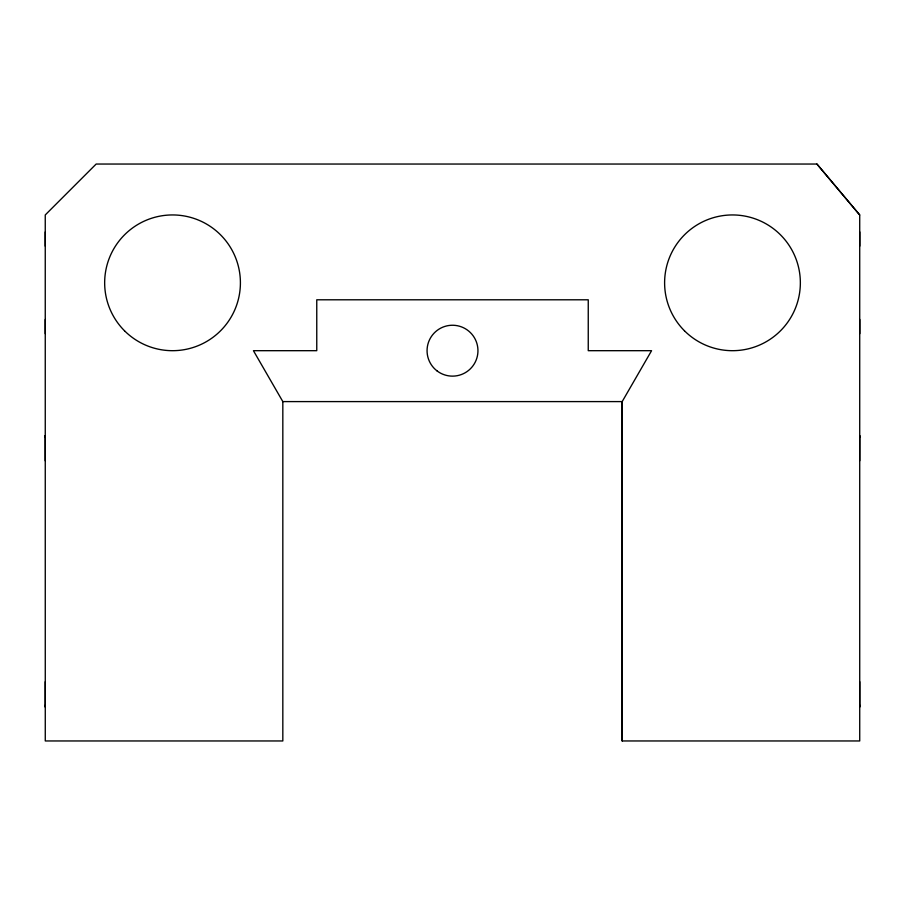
<?xml version="1.0" encoding="UTF-8"?>
<svg xmlns="http://www.w3.org/2000/svg" width="905" height="905" viewBox="0 0 905 905"><rect width="100%" height="100%" fill="white"/><g stroke="black" fill="none" stroke-linecap="round" stroke-linejoin="round"><path stroke-width="1.36" d="M45.273 681.725L45.273 706.941L45.273 705.176M45.261 460.826L45.261 435.61L45.261 437.375M45.273 333.719L45.273 319.476M45.273 246.171L45.273 231.929M622.188 740.957L622.188 401.594L651.577 350.688L588.25 350.688L588.25 299.793L316.761 299.793L316.761 350.688L253.434 350.688L282.824 401.594L282.824 740.957L45.273 740.957L45.25 214.949L96.156 164.043L816.943 164.043L859.716 214.949L859.727 740.957L622.188 740.957L622.188 401.594L282.824 401.594M859.727 681.703L859.727 706.918L859.727 705.153M859.716 460.803L859.727 435.588L859.727 437.353M859.75 333.696L859.75 319.442M859.75 246.137L859.75 231.895M816.943 164.043L859.682 214.949M437.013 370.88A25.453 25.453 0 0 0 477.738 354.013A25.453 25.453 0 0 0 442.771 327.18A25.453 25.453 0 0 0 437.013 370.88M684.485 330.811A67.875 67.875 0 0 0 798.04 300.392A67.875 67.875 0 0 0 714.916 217.257A67.875 67.875 0 0 0 684.485 330.811M124.539 330.811A67.875 67.875 0 0 0 238.094 300.392A67.875 67.875 0 0 0 154.959 217.257A67.875 67.875 0 0 0 124.539 330.811"/></g></svg>
